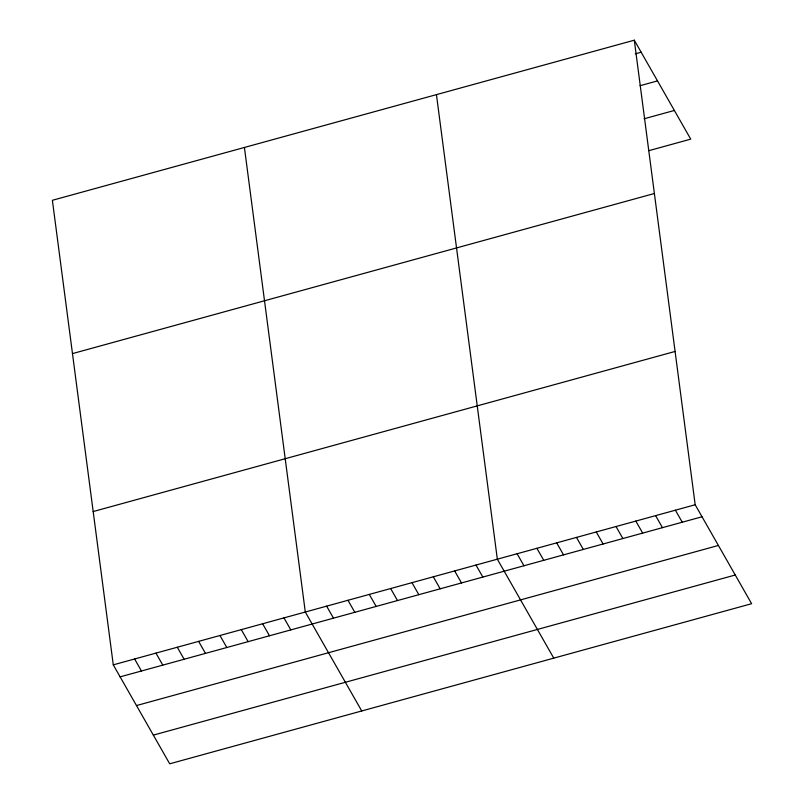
<?xml version="1.0" encoding="UTF-8"?>
<svg xmlns="http://www.w3.org/2000/svg" width="804" height="804" viewBox="0 0 804 804"><rect width="100%" height="100%" fill="white"/><g stroke="black" fill="none" stroke-linecap="round" stroke-linejoin="round"><path stroke-width="1.21" d="M634.296 40.2L52.381 200.296L113.274 664.858L169.704 763.8L751.619 603.703L695.179 504.751L634.296 40.2L690.726 139.142L648.838 150.67M635.331 53.818L641.15 52.22M640.054 85.706L657.511 80.902M644.104 118.781L674.365 110.46M72.481 353.599L654.386 193.503M93.174 511.555L675.089 351.448M113.274 664.858L695.179 504.751M120.118 676.867L702.033 516.771M136.489 705.56L718.394 545.454M153.343 735.117L735.258 575.011M675.39 510.198L682.244 522.218M655.612 515.645L662.466 527.655M635.823 521.082L642.677 533.102M616.035 526.53L622.889 538.539M596.256 531.977L603.111 543.986M576.468 537.414L583.322 549.433M556.68 542.861L563.534 554.871M536.901 548.308L543.755 560.318M517.113 553.745L523.967 565.765M553.765 658.134L497.334 559.192L436.441 94.631M475.988 565.061L482.842 577.071M454.652 570.93L461.506 582.94M433.316 576.8L440.17 588.819M411.98 582.669L418.834 594.689M390.643 588.538L397.498 600.558M369.307 594.407L376.161 606.427M347.971 600.286L354.825 612.296M326.635 606.156L333.489 618.165M361.74 710.967L305.299 612.025L244.416 147.464M283.963 617.894L290.817 629.904M262.627 623.763L269.481 635.773M241.29 629.632L248.145 641.652M219.954 635.502L226.808 647.521M198.618 641.371L205.472 653.391M177.282 647.24L184.136 659.26M155.946 653.109L162.8 665.129M134.61 658.989L141.464 670.998"/></g></svg>
